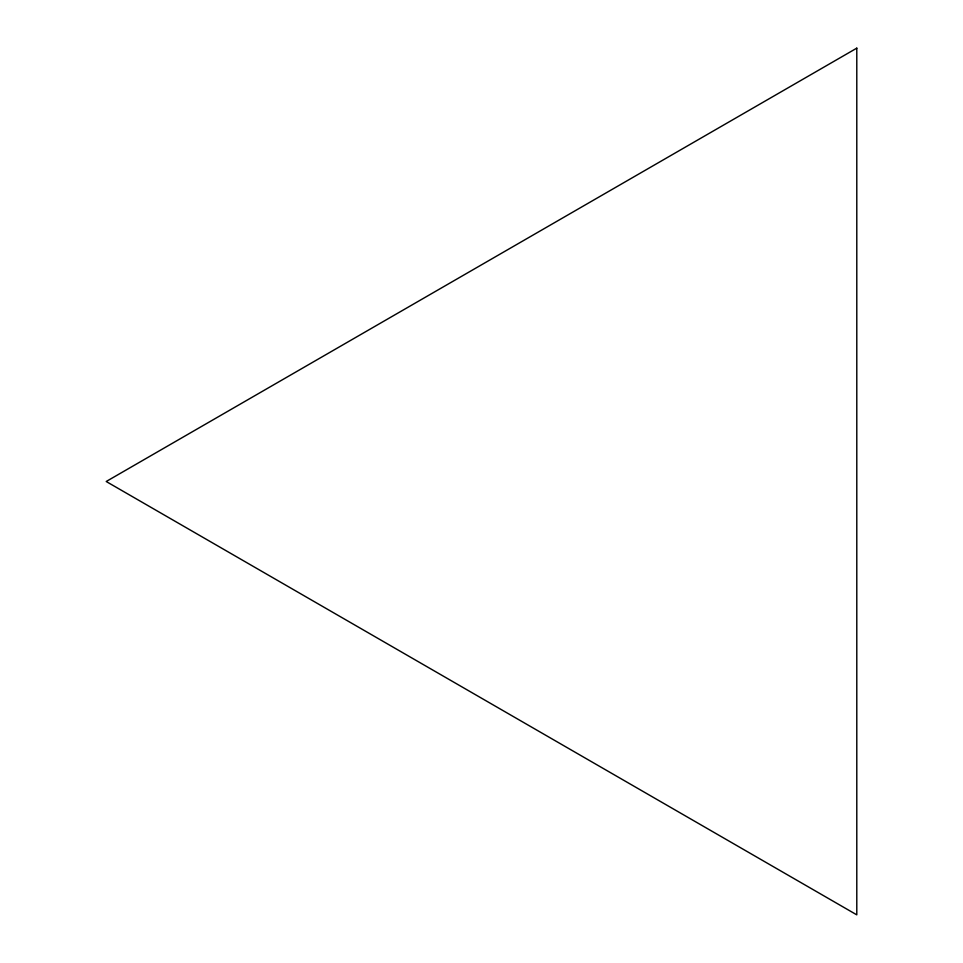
<?xml version="1.0" encoding="UTF-8"?>
<svg xmlns="http://www.w3.org/2000/svg" width="963" height="963" viewBox="0 0 963 963"><rect width="100%" height="100%" fill="white"/><g stroke="black" fill="none" stroke-linecap="round" stroke-linejoin="round"><path stroke-width="1.44" d="M856.793 48.15L106.207 481.5L856.793 914.85L856.793 48.15"/></g></svg>
